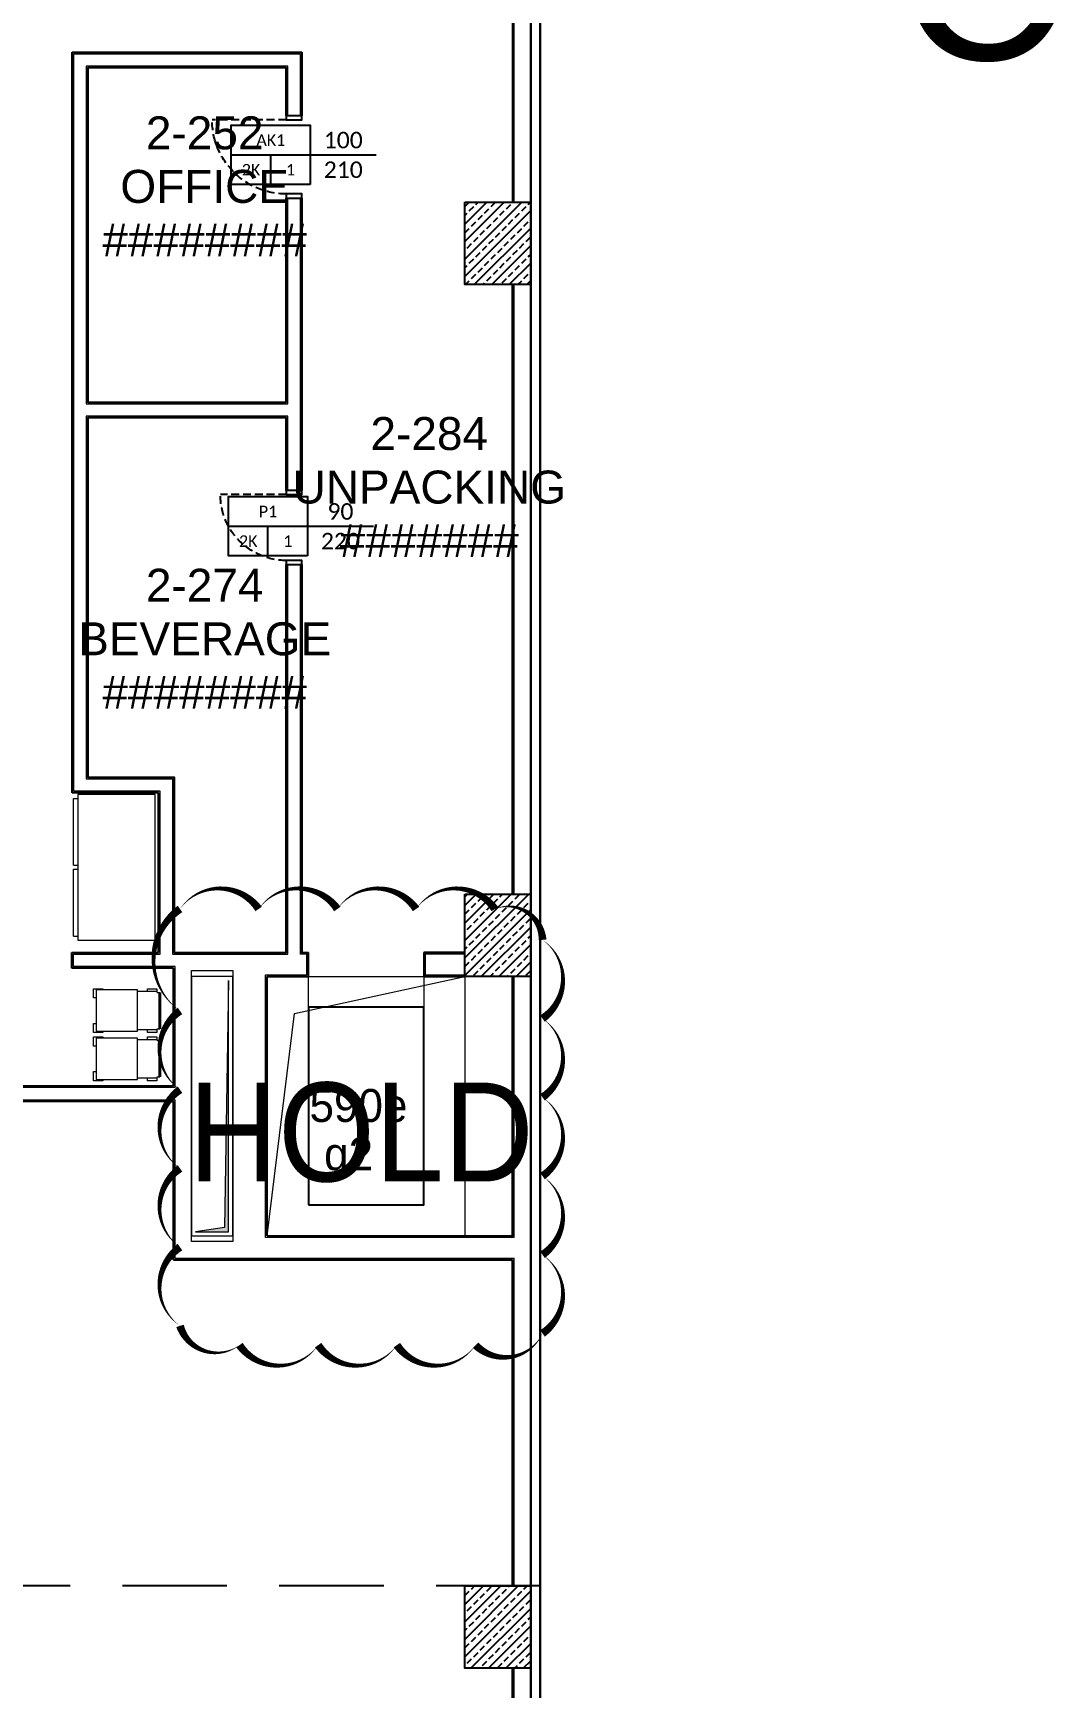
# Model space of a CAD drawing. Header units: centimetres. Extents: x -678439 to 55805, y -426864 to 17948.
# Drawn here: x 49665 to 50908, y 12980 to 14989 of the extents above; entities that cross this region are included whole.
import ezdxf
from ezdxf.enums import TextEntityAlignment as Align

# ---------------------------------------------------------------- set-up
doc = ezdxf.new("R2010")
doc.units = ezdxf.units.CM
doc.header["$LTSCALE"] = 0.01
doc.header["$MEASUREMENT"] = 0
doc.linetypes.add('HIDDEN', pattern=[9.525, 6.35, -3.175])
doc.layers.get('0').update_dxf_attribs({"lineweight": 0})
for name, color, linetype in [('AG-DOOR', 2, 'Continuous'), ('AG-DOOR-NOTATION-WOODDEN', 60, 'Continuous'), ('AG-DOOR-OPENING', 9, 'HIDDEN'), ('AG-DOOR-POLYETHYLENE', 213, 'Continuous'), ('AG-PLASTER', 73, 'Continuous'), ('V-0_Hatch_Concrete', 252, 'Continuous'), ('V-2_Column', 160, 'Continuous'), ('V-5_Mechanical', 222, 'Continuous')]:
    doc.layers.add(name, color=color, linetype=linetype)
for name, color, linetype, lineweight in [('AG-Wall', 4, 'Continuous', 20), ('AI-040', 2, 'Continuous', 20), ('AI-040 @ 250', 2, 'Continuous', 20), ('Cephe Duvarı', 3, 'Continuous', 30), ('HOLD', 7, 'Continuous', 0), ('shaft', 3, 'Continuous', 20), ('SP1-Equipment', 4, 'Continuous', 9)]:
    doc.layers.add(name, color=color, linetype=linetype, lineweight=lineweight)
doc.styles.add('Arial', font='arial.ttf')
doc.styles.add('ARIAL-ING', font='arial.ttf')
doc.styles.add('CALIBRI LIGHT', font='calibril.ttf')
doc.styles.add('IIS IKEA SANS', font='')
doc.styles.get('IIS IKEA SANS').set_extended_font_data('IKEA Sans')

# ---------------------------------------------------------------- blocks, each defined once
blk = doc.blocks.new('150714_ARSA$0$KOLON 80X120')
at = {"layer": 'V-0_Hatch_Concrete'}
h = blk.add_hatch(dxfattribs=at)
h.set_pattern_fill('ANSI33', color=256, scale=60)
h.set_pattern_definition([(45, (-19036.79, -4512.143), (-10.606602, 10.606602), []), (45, (-19026.183, -4512.143), (-10.606602, 10.606602), [7.5, -3.75])])
h.paths.add_polyline_path([(0, 100), (80, 100), (80, 0), (0, 0)])
at = {"layer": 'V-2_Column'}
blk.add_lwpolyline([(0, 100), (80, 100), (80, 0), (0, 0), (0, 100)], dxfattribs=at)
blk = doc.blocks.new('SSN_Basket dispenser')
at = {"layer": 'SP1-Equipment', "color": 7, "linetype": 'Continuous', "lineweight": 20}
for p, q in [((112, 805), (0, 805)), ((0, 805), (0, 693)), ((112, 773), (112, 805)), ((533, 805), (421, 805)), ((421, 805), (421, 773)), ((533, 693), (533, 805)), ((0, 693), (16, 693)), ((16, 273), (16, 773)), ((16, 773), (516, 773)), ((516, 773), (516, 273)), ((516, 693), (533, 693)), ((516, 273), (16, 273)), ((32, 273), (32, 38)), ((501, 38), (501, 273)), ((32, 150), (0, 150)), ((0, 150), (0, 38)), ((0, 38), (46, 38)), ((46, 35), (46, 0)), ((486, 38), (533, 38)), ((486, 35), (486, 0)), ((533, 150), (501, 150)), ((533, 38), (533, 150))]:
    blk.add_line(p, q, dxfattribs=at)
at = {"layer": 'SP1-Equipment', "color": 7, "linetype": 'Continuous', "lineweight": 40}
blk.add_line((46, 0), (486, 0), dxfattribs=at)
blk = doc.blocks.new('Cold Line Double Roll-in Refrigerator')
at = {"layer": 'SP1-Equipment', "color": 7, "linetype": 'Continuous', "lineweight": 20}
for p, q in [((1770, 991), (0, 991)), ((0, 991), (0, 51)), ((1770, 51), (1770, 991)), ((0, 51), (1770, 51)), ((50, 1), (50, 51)), ((860, 1), (50, 1)), ((860, 1), (860, 51)), ((910, 1), (910, 51)), ((1720, 1), (910, 1)), ((1720, 1), (1720, 51))]:
    blk.add_line(p, q, dxfattribs=at)
blk = doc.blocks.new('A$C10196342')
at = {"layer": 'SP1-Equipment', "color": 7, "linetype": 'Continuous', "lineweight": 13, "zscale": 999.9999999999994, "rotation": 270}
blk.add_blockref('Cold Line Double Roll-in Refrigerator', (-4755, -31390), dxfattribs=at)
at = {"layer": 'SP1-Equipment', "color": 7, "linetype": 'Continuous', "lineweight": 13, "xscale": -0.9999999999999987, "zscale": 999.9999999999994, "rotation": 90}
for p in [(-3705, -33749), (-3705, -34334)]:
    blk.add_blockref('SSN_Basket dispenser', p, dxfattribs=at)
blk = doc.blocks.new('*U93')
at = {"style": 'Arial'}
for tag, p in [('NO', (1.676, 0.8)), ('MAHAL', (1.676, -1.8)), ('ALAN', (1.676, -4.4))]:
    blk.add_attdef(tag, text='', height=1.6, dxfattribs=at).set_placement(p, align=Align.MIDDLE_CENTER)
blk = doc.blocks.new('KAPI-100_2')
at = {"layer": 'AG-DOOR', "ltscale": 0.3}
for points in [[(-24, 95), (-24, 100), (-5, 100), (-5, 95)], [(-24, 0), (-24, 5), (-5, 5), (-5, 0)]]:
    blk.add_lwpolyline(points, close=True, dxfattribs=at)
at = {"layer": 'AG-DOOR-OPENING', "ltscale": 150}
blk.add_lwpolyline([(-24, 5), (-114, 5)], dxfattribs=at)
blk.add_arc((-24, 5), 90, 90, 180, dxfattribs=at)
blk = doc.blocks.new('*U273')
blk.add_lwpolyline([(1000, -450), (2200, -450), (2200, 450), (1000, 450)], close=True)
for points in [[(2200, 0), (0, 0)], [(1600, -450), (1600, 0)]]:
    blk.add_lwpolyline(points)
at = {"style": 'CALIBRI LIGHT'}
for tag, height, p in [('GENİŞLİK', 250, (500, 225)), ('KAPIKODU', 175, (1600, 225)), ('YÜKSEKLİK', 250, (500, -225)), ('KATTAKI.SAYISI', 175, (1300, -225)), ('BULUNDUGU.KAT', 175, (1900, -225))]:
    blk.add_attdef(tag, text='', height=height, dxfattribs=at).set_placement(p, align=Align.MIDDLE_CENTER)
blk = doc.blocks.new('KAPI-90')
at = {"layer": 'AG-DOOR', "ltscale": 0.3}
for points in [[(-19, 85), (-19, 90), (0, 90), (0, 85)], [(-19, 0), (-19, 5), (0, 5), (0, 0)]]:
    blk.add_lwpolyline(points, close=True, dxfattribs=at)
at = {"layer": 'AG-DOOR-OPENING', "ltscale": 150}
blk.add_lwpolyline([(-19, 5), (-99, 5)], dxfattribs=at)
blk.add_arc((-19, 5), 80, 90, 180, dxfattribs=at)

msp = doc.modelspace()

# ---------------------------------------------------------------- linework, layer by layer
msp.add_lwpolyline([(49999.7, 13843.9), (50139.7, 13843.9), (50139.7, 13806.4), (49999.7, 13806.4)], close=True)
at = {"layer": 'AG-PLASTER'}
for p, q in [((49712.7, 14066.9), (49712.7, 14965.9)), ((49712.7, 14965.9), (49991.7, 14965.9)), ((49991.7, 14965.9), (49991.7, 14888.9)), ((49817.7, 14066.9), (49712.7, 14066.9)), ((49817.7, 13872.9), (49817.7, 14066.9)), ((49712.3, 13853.9), (49712.3, 13872.9)), ((49712.3, 13872.9), (49817.7, 13872.9)), ((49999.7, 13843.9), (49999.7, 13872.9)), ((50189.7, 13872.9), (50139.7, 13872.9)), ((50139.7, 13872.9), (50139.7, 13843.9)), ((49835.7, 13853.9), (49712.3, 13853.9)), ((49835.7, 13710.9), (49835.7, 13853.9)), ((50139.7, 13843.9), (50189.7, 13843.9)), ((49517.7, 13710.9), (49835.7, 13710.9)), ((49835.7, 13691.9), (49517.7, 13691.9)), ((49835.7, 13499.9), (49835.7, 13691.9)), ((50247.7, 13103.9), (50247.7, 13499.9)), ((50247.7, 12846.4), (50247.7, 13003.9))]:
    msp.add_line(p, q, dxfattribs=at)
for points in [[(50247.7, 15523.9), (50247.7, 14783.9)], [(49972.7, 14888.9), (49972.7, 14946.9), (49731.7, 14946.9), (49731.7, 14540.9), (49972.7, 14540.9), (49972.7, 14788.9)], [(49991.7, 14788.9), (49991.7, 14523.9), (49991.7, 14433.9)], [(50247.7, 13943.9), (50247.7, 14683.9)], [(49991.7, 14343.9), (49991.7, 13872.9), (49999.7, 13872.9)]]:
    msp.add_lwpolyline(points, dxfattribs=at)
at = {"layer": 'AG-Wall'}
for p, q in [((49714.7, 14068.9), (49714.7, 14963.9)), ((49714.7, 14963.9), (49989.7, 14963.9)), ((49989.7, 14963.9), (49989.7, 14888.9)), ((49989.7, 14888.9), (49974.7, 14888.9)), ((49989.7, 14788.9), (49974.7, 14788.9)), ((49989.7, 14433.9), (49974.7, 14433.9)), ((49989.7, 14343.9), (49974.7, 14343.9)), ((49819.7, 14068.9), (49714.7, 14068.9)), ((49819.7, 13870.9), (49819.7, 14068.9)), ((49714.3, 13855.9), (49714.3, 13870.9)), ((49714.3, 13870.9), (49819.7, 13870.9)), ((49837.7, 13855.9), (49714.3, 13855.9)), ((49837.7, 13708.9), (49837.7, 13855.9)), ((49857.7, 13521.9), (49857.7, 13850.9)), ((49857.7, 13850.9), (49907.7, 13850.9)), ((49837.7, 13501.9), (49837.7, 13693.9)), ((49907.7, 13521.9), (49857.7, 13521.9)), ((50249.7, 12848.4), (50249.7, 13003.9))]:
    msp.add_line(p, q, dxfattribs=at)
at = {"layer": 'AG-Wall', "linetype": 'Continuous', "transparency": 33554687}
for p, q in [((49997.7, 13870.9), (49989.7, 13870.9)), ((49997.7, 13845.9), (49997.7, 13870.9))]:
    msp.add_line(p, q, dxfattribs=at)
at = {"layer": 'AG-Wall'}
for points in [[(50249.7, 14783.9), (50249.7, 15523.9), (50269.7, 15523.9), (50269.7, 14783.9), (50249.7, 14783.9)], [(49974.7, 14888.9), (49974.7, 14948.9), (49729.7, 14948.9), (49729.7, 14538.9), (49974.7, 14538.9), (49974.7, 14788.9)], [(49989.7, 14788.9), (49989.7, 14523.9), (49989.7, 14523.9), (49989.7, 14433.9)], [(50249.7, 13943.9), (50249.7, 14683.9), (50269.7, 14683.9), (50269.7, 13943.9), (50249.7, 13943.9)], [(49974.7, 14433.9), (49974.7, 14523.9), (49729.7, 14523.9), (49729.7, 14083.9), (49834.7, 14083.9), (49834.7, 13870.9), (49974.7, 13870.9), (49974.7, 14343.9)], [(49989.7, 14343.9), (49989.7, 13870.9)], [(50249.7, 13526.9), (50249.7, 13843.9), (50269.7, 13843.9), (50269.7, 12848.4)], [(49837.7, 13708.9), (49519.7, 13708.9)], [(49519.7, 13693.9), (49837.7, 13693.9)], [(50249.7, 13103.9), (50249.7, 13501.9)]]:
    msp.add_lwpolyline(points, dxfattribs=at)
at = {"layer": 'AG-Wall', "linetype": 'Continuous', "transparency": 33554687}
msp.add_lwpolyline([(50189.7, 13870.9), (50141.7, 13870.9), (50141.7, 13845.9), (50189.7, 13845.9)], dxfattribs=at)
at = {"layer": 'AI-040', "color": 2, "linetype": 'HIDDEN', "lineweight": -2, "ltscale": 2000, "transparency": 33554610}
msp.add_lwpolyline([(50281.7, 13103.9), (47749.7, 13103.9), (47749.7, 16223.9)], dxfattribs=at)
at = {"layer": 'Cephe Duvarı', "ltscale": 1000, "transparency": 33554687}
msp.add_line((50269.7, 17303.9), (50269.7, 12848.4), dxfattribs=at)
msp.add_lwpolyline([(50189.7, 17303.9), (50189.7, 17315.4), (50281.2, 17315.4), (50281.2, 12846.4), (50269.7, 12846.4), (50269.7, 12848.4)], dxfattribs=at)
at = {"layer": 'shaft', "ltscale": 2000}
msp.add_lwpolyline([(49907.7, 13528.9), (49907.7, 13843.9), (49857.7, 13843.9), (49857.7, 13528.9)], close=True, dxfattribs=at)
at = {"layer": 'V-5_Mechanical', "linetype": 'Continuous', "lineweight": -2, "transparency": 33554610}
msp.add_lwpolyline([(49999.7, 13566.4), (50139.7, 13566.4), (50139.7, 13806.4), (49999.7, 13806.4)], close=True, dxfattribs=at)

# ---------------------------------------------------------------- block references
at = {"layer": 'AI-040 @ 250', "color": 2, "linetype": 'Continuous', "lineweight": -2, "transparency": 33554610, "xscale": 25, "yscale": 25, "zscale": 25}
msp.add_blockref('*U93', (50104.6, 14483), dxfattribs=at).add_auto_attribs({'ALAN': '#######', 'MAHAL': 'UNPACKING', 'NO': '2-284'})
at = {"layer": 'V-2_Column'}
for p in [(50189.7, 14683.9), (50189.7, 13843.9), (50189.7, 13003.9)]:
    msp.add_blockref('150714_ARSA$0$KOLON 80X120', p, dxfattribs=at)

# ---------------------------------------------------------------- texts
at = {"layer": 'AI-040', "style": 'Arial'}
msp.add_text('C', height=200, dxfattribs=at).set_placement((50817.5, 15056.8), align=Align.MIDDLE_CENTER)
at = {"layer": 'AI-040', "style": 'IIS IKEA SANS'}
for s, p in [('590e', (50001, 13667.2)), ('g2', (50018.8, 13608.4))]:
    msp.add_text(s, height=40, dxfattribs=at).set_placement(p)

# ---------------------------------------------------------------- next in the draw order: block references
at = {"layer": 'SP1-Equipment', "xscale": 0.1, "yscale": 0.1, "zscale": 0.1}
msp.add_blockref('A$C10196342', (50189.8, 17203.9), dxfattribs=at)

# ---------------------------------------------------------------- next in the draw order: hatches: boundary and pattern name
at = {"layer": 'shaft'}
h = msp.add_hatch(color=256, dxfattribs=at)
h.dxf.hatch_style = 1
h.paths.add_polyline_path([(49862.7, 13533.9), (49902.7, 13533.9), (49902.7, 13838.9), (49897.7, 13538.9)])

# ---------------------------------------------------------------- next in the draw order: linework, layer by layer
at = {"layer": 'AG-PLASTER'}
for p, q in [((49949.7, 13528.9), (49949.7, 13843.9)), ((49949.7, 13843.9), (49999.7, 13843.9)), ((49835.7, 13499.9), (50247.7, 13499.9))]:
    msp.add_line(p, q, dxfattribs=at)
for points in [[(49972.7, 14433.9), (49972.7, 14521.9), (49731.7, 14521.9), (49731.7, 14085.9), (49836.7, 14085.9), (49836.7, 13872.9), (49972.7, 13872.9), (49972.7, 14343.9)], [(49949.7, 13528.9), (50247.7, 13528.9), (50247.7, 13843.9)]]:
    msp.add_lwpolyline(points, dxfattribs=at)
at = {"layer": 'AG-Wall', "linetype": 'Continuous', "transparency": 33554687}
for p, q in [((49907.7, 13850.9), (49907.7, 13521.9)), ((49947.7, 13526.9), (49947.7, 13845.9)), ((49947.7, 13845.9), (49997.7, 13845.9)), ((50249.7, 13526.9), (49947.7, 13526.9)), ((49837.7, 13501.9), (50249.7, 13501.9))]:
    msp.add_line(p, q, dxfattribs=at)
at = {"layer": 'HOLD'}
msp.add_lwpolyline([(49843.7, 13925.8, 0, 9.56, -0.520567), (49939.3, 13925.8, 0, 9.56, -0.520567), (50034.9, 13925.8, 0, 9.56, -0.520567), (50130.5, 13925.8, 0, 9.56, -0.520567), (50226.1, 13925.8, 0, 9.56, -0.520567), (50284.1, 13888.3, 0, 9.56, -0.520567), (50284.1, 13792.7, 0, 9.56, -0.520567), (50284.1, 13697.1, 0, 9.56, -0.520567), (50284.1, 13601.5, 0, 9.56, -0.520567), (50284.1, 13505.9, 0, 9.56, -0.520567), (50284.1, 13410.4, 0, 9.56, -0.520567), (50202.7, 13396.2, 0, 9.56, -0.520567), (50107.1, 13396.2, 0, 9.56, -0.520567), (50011.5, 13396.2, 0, 9.56, -0.520567), (49915.9, 13396.2, 0, 9.56, -0.520567), (49843.7, 13419.6, 0, 9.56, -0.520567), (49843.7, 13515.2, 0, 9.56, -0.520567), (49843.7, 13610.8, 0, 9.56, -0.520567), (49843.7, 13706.4, 0, 9.56, -0.520567), (49843.7, 13802, 0, 9.56, -0.520567)], format="xyseb", close=True, dxfattribs=at)
at = {"layer": 'shaft', "ltscale": 2000}
msp.add_lwpolyline([(49949.7, 13843.9), (50189.7, 13843.9), (50189.7, 13528.9), (49949.7, 13528.9)], close=True, dxfattribs=at)
msp.add_lwpolyline([(49949.7, 13528.9), (49982.7, 13798.9), (50189.7, 13843.9)], dxfattribs=at)
at = {"layer": 'shaft'}
msp.add_lwpolyline([(49862.7, 13533.9), (49902.7, 13533.9), (49902.7, 13838.9), (49897.7, 13538.9), (49862.7, 13533.9)], dxfattribs=at)

# ---------------------------------------------------------------- next in the draw order: block references
at = {"xscale": -1, "rotation": 180}
for name, p in [('KAPI-100_2', (49996.7, 14888.9)), ('KAPI-90', (49991.7, 14433.9))]:
    msp.add_blockref(name, p, dxfattribs=at)
at = {"layer": 'AG-DOOR-NOTATION-WOODDEN', "ltscale": 0.3}
ref = msp.add_blockref('*U273', (50082, 14841.3), dxfattribs=dict(at, xscale=-0.08000000000000002, yscale=0.08000000000000002, zscale=0.08000000000000002))
ref.add_attrib('BULUNDUGU.KAT', '2K', dxfattribs={"layer": '0', "height": 14, "style": 'CALIBRI LIGHT'}).set_placement((49930, 14823.3), align=Align.MIDDLE_CENTER)
ref.add_attrib('KATTAKI.SAYISI', '1', dxfattribs={"layer": '0', "height": 14, "style": 'CALIBRI LIGHT'}).set_placement((49978, 14823.3), align=Align.MIDDLE_CENTER)
ref.add_attrib('KAPIKODU', 'AK1', dxfattribs={"layer": '0', "height": 14, "style": 'CALIBRI LIGHT'}).set_placement((49954, 14859.3), align=Align.MIDDLE_CENTER)
ref.add_attrib('YÜKSEKLİK', '210', dxfattribs={"layer": '0', "height": 20, "style": 'CALIBRI LIGHT'}).set_placement((50042, 14823.3), align=Align.MIDDLE_CENTER)
ref.add_attrib('GENİŞLİK', '100', dxfattribs={"layer": '0', "height": 20, "style": 'CALIBRI LIGHT'}).set_placement((50042, 14859.3), align=Align.MIDDLE_CENTER)
at = {"layer": 'AG-DOOR-POLYETHYLENE'}
ref = msp.add_blockref('*U273', (50078.6, 14390.4), dxfattribs=dict(at, xscale=-0.08000000000000002, yscale=0.08000000000000002, zscale=0.08000000000000002))
ref.add_attrib('BULUNDUGU.KAT', '2K', dxfattribs={"layer": '0', "height": 14, "style": 'CALIBRI LIGHT'}).set_placement((49926.6, 14372.4), align=Align.MIDDLE_CENTER)
ref.add_attrib('KATTAKI.SAYISI', '1', dxfattribs={"layer": '0', "height": 14, "style": 'CALIBRI LIGHT'}).set_placement((49974.6, 14372.4), align=Align.MIDDLE_CENTER)
ref.add_attrib('KAPIKODU', 'P1', dxfattribs={"layer": '0', "height": 14, "style": 'CALIBRI LIGHT'}).set_placement((49950.6, 14408.4), align=Align.MIDDLE_CENTER)
ref.add_attrib('YÜKSEKLİK', '220', dxfattribs={"layer": '0', "height": 20, "style": 'CALIBRI LIGHT'}).set_placement((50038.6, 14372.4), align=Align.MIDDLE_CENTER)
ref.add_attrib('GENİŞLİK', '90', dxfattribs={"layer": '0', "height": 20, "style": 'CALIBRI LIGHT'}).set_placement((50038.6, 14408.4), align=Align.MIDDLE_CENTER)
at = {"layer": 'AI-040 @ 250', "color": 2, "linetype": 'Continuous', "lineweight": -2, "transparency": 33554610, "xscale": 25, "yscale": 25, "zscale": 25}
for p, values in [((49831.8, 14848.1), {'ALAN': '########', 'MAHAL': 'OFFICE', 'NO': '2-252'}), ((49831.8, 14298.8), {'ALAN': '########', 'MAHAL': 'BEVERAGE', 'NO': '2-274'})]:
    msp.add_blockref('*U93', p, dxfattribs=at).add_auto_attribs(values)

# ---------------------------------------------------------------- next in the draw order: texts
at = {"layer": 'HOLD', "style": 'ARIAL-ING', "width": 0.9}
msp.add_text('HOLD', height=120, dxfattribs=at).set_placement((49854.1, 13595))

doc.saveas('drawing.dxf')
